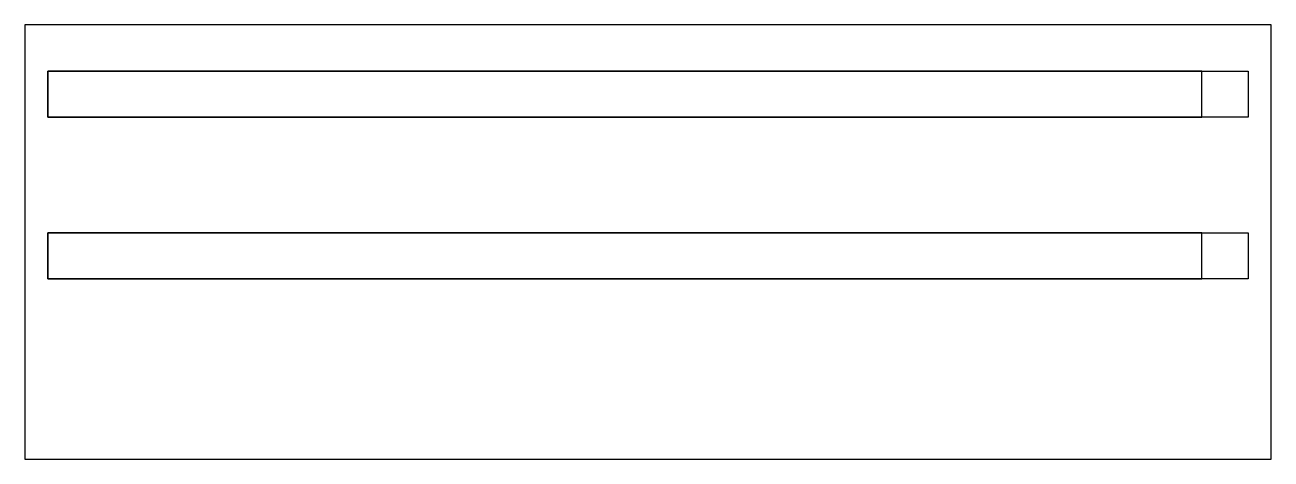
# Model space of a CAD drawing. Header units: millimetres. Extents: x -270 to 0, y -94 to 0.
import ezdxf

# ---------------------------------------------------------------- set-up
doc = ezdxf.new("R2010")
doc.units = ezdxf.units.MM
doc.layers.get('0').update_dxf_attribs({"linetype": 'CONTINUOUS'})

msp = doc.modelspace()

# ---------------------------------------------------------------- linework, layer by layer
for points in [[(-270, -94), (0, -94), (0, 0), (-270, 0)], [(-265, -10), (-5, -10), (-5, -20), (-265, -20)], [(-15, -20), (-15, -10), (-265, -10), (-265, -20)], [(-265, -45), (-5, -45), (-5, -55), (-265, -55)], [(-15, -55), (-15, -45), (-265, -45), (-265, -55)]]:
    msp.add_lwpolyline(points, close=True)

doc.saveas('drawing.dxf')
